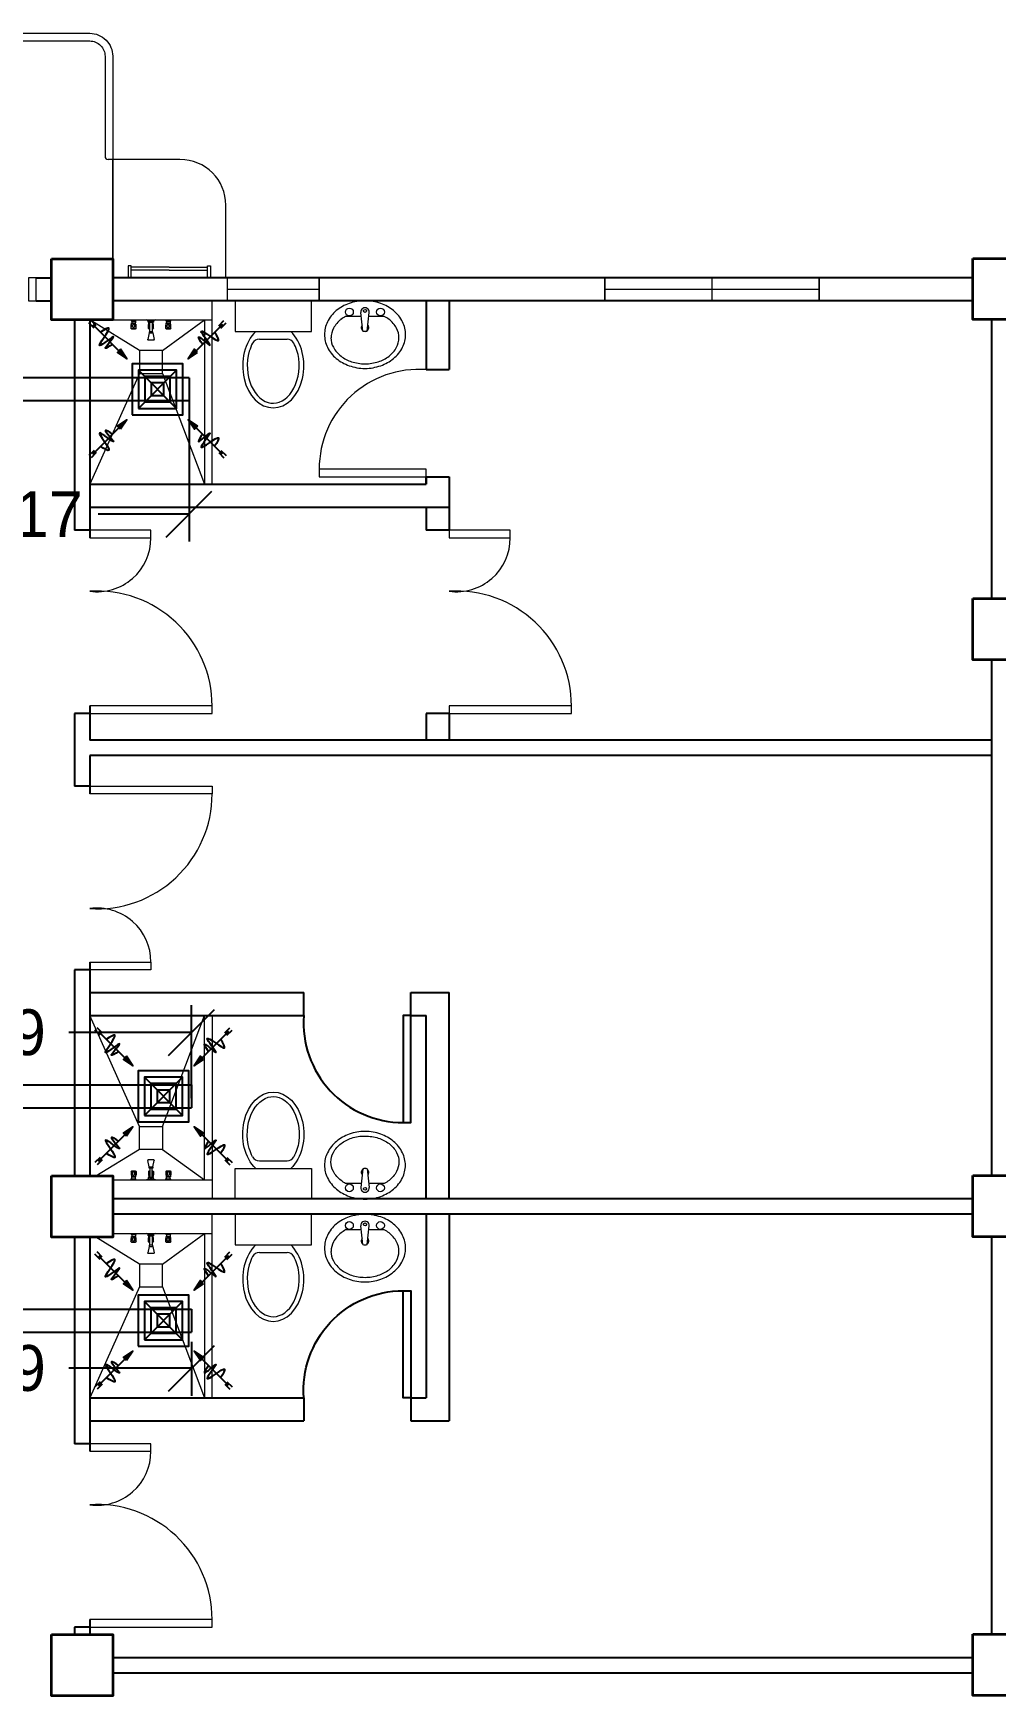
# Model space of a CAD drawing. Header units: inches. Extents: x 57 to 217, y -85 to 29.
# Drawn here: x 178.45 to 184.74, y 12.63 to 23.5 of the extents above; entities that cross this region are included whole.
import ezdxf

# ---------------------------------------------------------------- set-up
doc = ezdxf.new("R2010")
doc.units = ezdxf.units.IN
doc.header["$MEASUREMENT"] = 0
for name, color, linetype in [('AIR', 7, 'Continuous'), ('AIR-00', 8, 'Continuous'), ('AIR-03', 30, 'Continuous'), ('dimen', 7, 'Continuous'), ('exhaust', 7, 'Continuous')]:
    doc.layers.add(name, color=color, linetype=linetype)
doc.dimstyles.new('Copy of dimension', dxfattribs={"dimtxt": 0.3, "dimasz": 0.3, "dimexe": 0.18, "dimexo": 0.0625, "dimgap": 0.09, "dimtad": 0, "dimzin": 0, "dimdsep": 46, "dimtxsty": 'Standard', "dimblk": 'OBLIQUE', "dimcen": 0.09, "dimclrd": 256, "dimclre": 256, "dimclrt": 256, "dimadec": 0, "dimazin": 0, "dimtfac": 1, "dimtofl": 0, "dimtmove": 0, "dimatfit": 3, "dimldrblk": 'OBLIQUE', "dimfxl": 1, "dimtolj": 1, "dimtzin": 0, "dimarcsym": 0})

# ---------------------------------------------------------------- blocks, each defined once
blk = doc.blocks.new('dr 700')
at = {"ltscale": 0.03}
blk.add_lwpolyline([(0, 0), (0.05, 0), (0.05, 0.7), (0, 0.7)], close=True, dxfattribs=at)
blk.add_arc((0.05, 0.048), 0.652, 355.7578, 90, dxfattribs=at)
blk = doc.blocks.new('GRILL-C-IN')
at = {"layer": 'AIR-00', "ltscale": 3}
for p, q in [((-0.601, 0.623), (-0.651, 0.674)), ((0.601, 0.623), (0.651, 0.674)), ((-0.623, 0.601), (-0.674, 0.651)), ((-0.637, 0.637), (-0.3, 0.3)), ((0.637, 0.637), (0.3, 0.3)), ((0.623, 0.601), (0.674, 0.651)), ((-0.637, -0.637), (-0.3, -0.3)), ((0.637, -0.637), (0.3, -0.3)), ((-0.623, -0.601), (-0.674, -0.651)), ((-0.601, -0.623), (-0.651, -0.674)), ((0.601, -0.623), (0.651, -0.674)), ((0.623, -0.601), (0.674, -0.651))]:
    blk.add_line(p, q, dxfattribs=at)
at = {"layer": 'AIR-00', "color": 50}
for p, q in [((-0.188, 0.187), (0.187, -0.188)), ((0.187, 0.187), (-0.188, -0.188))]:
    blk.add_line(p, q, dxfattribs=at)
at = {"layer": 'AIR-00', "ltscale": 3}
for points in [[(-0.362, 0.393), (-0.393, 0.362), (-0.3, 0.3)], [(0.393, 0.362), (0.362, 0.393), (0.3, 0.3)], [(-0.362, -0.393), (-0.393, -0.362), (-0.3, -0.3)], [(0.393, -0.362), (0.362, -0.393), (0.3, -0.3)]]:
    blk.add_lwpolyline(points, close=True, dxfattribs=at)
at = {"layer": 'AIR-00', "color": 50}
for points in [[(-0.188, -0.188), (0.187, -0.188), (0.187, 0.187), (-0.188, 0.187)], [(-0.125, -0.125), (0.125, -0.125), (0.125, 0.125), (-0.125, 0.125)], [(-0.062, -0.062), (0.062, -0.062), (0.062, 0.062), (-0.062, 0.062)]]:
    blk.add_lwpolyline(points, close=True, dxfattribs=at)
at = {"layer": 'AIR-00', "ltscale": 3}
for points in [[(-0.441, 0.441), (-0.512, 0.404), (-0.432, 0.514), (-0.568, 0.43), (-0.477, 0.6), (-0.561, 0.561)], [(0.441, 0.441), (0.404, 0.512), (0.514, 0.432), (0.43, 0.568), (0.6, 0.477), (0.561, 0.561)], [(-0.441, -0.441), (-0.512, -0.404), (-0.432, -0.514), (-0.568, -0.43), (-0.477, -0.6), (-0.561, -0.561)], [(0.441, -0.441), (0.404, -0.512), (0.514, -0.432), (0.43, -0.568), (0.6, -0.477), (0.561, -0.561)]]:
    blk.add_spline(points, degree=3, dxfattribs=at)
for points in [[(-0.3, 0.3), (-0.362, 0.393), (-0.393, 0.362)], [(0.3, 0.3), (0.393, 0.362), (0.362, 0.393)], [(-0.3, -0.3), (-0.362, -0.393), (-0.393, -0.362)], [(0.3, -0.3), (0.393, -0.362), (0.362, -0.393)]]:
    blk.add_solid(points, dxfattribs=at)
at = {"layer": 'AIR-03', "color": 6}
blk.add_lwpolyline([(-0.25, -0.25), (0.25, -0.25), (0.25, 0.25), (-0.25, 0.25)], close=True, dxfattribs=at)
blk = doc.blocks.new('_Oblique')
at = {"color": 0, "linetype": 'ByBlock', "lineweight": -2}
blk.add_line((-0.5, -0.5), (0.5, 0.5), dxfattribs=at)
blk = doc.blocks.new('*D30')
at = {"layer": 'Defpoints', "color": 0, "transparency": 16777216}
for p in [(177.299, 21.175), (179.469, 21.175), (179.469, 20.358)]:
    blk.add_point(p, dxfattribs=at)
at = {"layer": 'dimen', "lineweight": -2, "transparency": 16777216}
for p, q in [((177.299, 21.113), (177.299, 20.178)), ((179.469, 21.113), (179.469, 20.178)), ((177.299, 20.358), (177.894, 20.358)), ((179.469, 20.358), (178.874, 20.358))]:
    blk.add_line(p, q, dxfattribs=at)
at = {"layer": 'dimen', "lineweight": -2, "transparency": 16777216, "xscale": 0.3, "yscale": 0.3, "zscale": 0.3, "rotation": 180}
blk.add_blockref('_Oblique', (177.299, 20.358), dxfattribs=at)
at = {"layer": 'dimen', "lineweight": -2, "transparency": 16777216, "xscale": 0.3, "yscale": 0.3, "zscale": 0.3}
blk.add_blockref('_Oblique', (179.469, 20.358), dxfattribs=at)
at = {"layer": 'dimen', "transparency": 16777216, "insert": (178.384, 20.358), "char_height": 0.3, "attachment_point": 5}
blk.add_mtext('\\A1;2.17', dxfattribs=at)
blk = doc.blocks.new('*D33')
at = {"layer": 'Defpoints', "color": 0, "transparency": 16777216}
for p in [(179.485, 16.967), (176.799, 16.475), (179.485, 16.475)]:
    blk.add_point(p, dxfattribs=at)
at = {"layer": 'dimen', "lineweight": -2, "transparency": 16777216}
for p, q in [((176.799, 16.537), (176.799, 17.147)), ((179.485, 16.537), (179.485, 17.147)), ((176.799, 16.967), (177.602, 16.967)), ((179.485, 16.967), (178.682, 16.967))]:
    blk.add_line(p, q, dxfattribs=at)
at = {"layer": 'dimen', "lineweight": -2, "transparency": 16777216, "xscale": 0.3, "yscale": 0.3, "zscale": 0.3, "rotation": 180}
blk.add_blockref('_Oblique', (176.799, 16.967), dxfattribs=at)
at = {"layer": 'dimen', "lineweight": -2, "transparency": 16777216, "xscale": 0.3, "yscale": 0.3, "zscale": 0.3}
blk.add_blockref('_Oblique', (179.485, 16.967), dxfattribs=at)
at = {"layer": 'dimen', "transparency": 16777216, "insert": (178.142, 16.967), "char_height": 0.3, "attachment_point": 5}
blk.add_mtext('\\A1;2.69', dxfattribs=at)
blk = doc.blocks.new('*D35')
at = {"layer": 'Defpoints', "color": 0, "transparency": 16777216}
for p in [(176.799, 15.008), (179.485, 15.008), (179.485, 14.771)]:
    blk.add_point(p, dxfattribs=at)
at = {"layer": 'dimen', "lineweight": -2, "transparency": 16777216}
for p, q in [((176.799, 14.945), (176.799, 14.591)), ((179.485, 14.945), (179.485, 14.591)), ((176.799, 14.771), (177.602, 14.771)), ((179.485, 14.771), (178.682, 14.771))]:
    blk.add_line(p, q, dxfattribs=at)
at = {"layer": 'dimen', "lineweight": -2, "transparency": 16777216, "xscale": 0.3, "yscale": 0.3, "zscale": 0.3, "rotation": 180}
blk.add_blockref('_Oblique', (176.799, 14.771), dxfattribs=at)
at = {"layer": 'dimen', "lineweight": -2, "transparency": 16777216, "xscale": 0.3, "yscale": 0.3, "zscale": 0.3}
blk.add_blockref('_Oblique', (179.485, 14.771), dxfattribs=at)
at = {"layer": 'dimen', "transparency": 16777216, "insert": (178.142, 14.771), "char_height": 0.3, "attachment_point": 5}
blk.add_mtext('\\A1;2.69', dxfattribs=at)

msp = doc.modelspace()

# ---------------------------------------------------------------- linework, layer by layer
at = {"color": 8, "lineweight": 9}
for p, q in [((179.41, 22.678), (178.94, 22.678)), ((179.71, 21.903), (179.71, 22.378)), ((179.09, 21.983), (179.07, 21.983)), ((179.07, 21.983), (179.07, 21.903)), ((179.09, 21.903), (179.09, 21.983)), ((179.34, 21.973), (179.09, 21.973)), ((179.34, 21.973), (179.59, 21.973)), ((179.59, 21.903), (179.59, 21.983)), ((179.59, 21.983), (179.61, 21.983)), ((179.61, 21.983), (179.61, 21.903)), ((178.97, 21.903), (179.77, 21.903)), ((179.34, 21.953), (179.09, 21.953)), ((179.34, 21.953), (179.59, 21.953)), ((179.72, 21.753), (179.72, 21.903)), ((180.32, 21.903), (179.72, 21.903)), ((180.32, 21.753), (180.32, 21.903)), ((182.189, 21.903), (182.189, 21.753)), ((182.889, 21.903), (182.889, 21.753)), ((183.589, 21.753), (183.589, 21.903)), ((179.064, 21.753), (179.664, 21.753)), ((179.664, 21.753), (180.264, 21.753)), ((180.32, 21.828), (179.72, 21.828)), ((179.77, 21.753), (179.77, 21.553)), ((180.27, 21.753), (179.77, 21.753)), ((180.27, 21.553), (180.27, 21.753)), ((183.589, 21.828), (182.189, 21.828)), ((180.595, 21.651), (180.493, 21.651)), ((180.605, 21.555), (180.592, 21.677)), ((180.634, 21.555), (180.648, 21.677)), ((178.97, 21.628), (179.62, 21.628)), ((179.089, 21.628), (179.123, 21.628)), ((179.089, 21.628), (179.123, 21.628)), ((179.089, 21.628), (179.093, 21.621)), ((179.089, 21.628), (179.089, 21.628)), ((179.09, 21.595), (179.092, 21.599)), ((179.09, 21.573), (179.09, 21.595)), ((179.09, 21.573), (179.123, 21.573)), ((179.093, 21.571), (179.09, 21.573)), ((179.092, 21.607), (179.093, 21.609)), ((179.092, 21.607), (179.12, 21.607)), ((179.092, 21.601), (179.092, 21.607)), ((179.093, 21.621), (179.12, 21.621)), ((179.093, 21.609), (179.119, 21.609)), ((179.093, 21.595), (179.1, 21.595)), ((179.093, 21.582), (179.093, 21.594)), ((179.093, 21.571), (179.119, 21.571)), ((179.093, 21.57), (179.093, 21.571)), ((179.093, 21.57), (179.119, 21.57)), ((179.095, 21.621), (179.095, 21.609)), ((179.1, 21.582), (179.1, 21.594)), ((179.119, 21.595), (179.112, 21.595)), ((179.112, 21.582), (179.112, 21.594)), ((179.118, 21.621), (179.118, 21.609)), ((179.12, 21.607), (179.119, 21.609)), ((179.119, 21.582), (179.119, 21.594)), ((179.119, 21.571), (179.123, 21.573)), ((179.119, 21.57), (179.119, 21.571)), ((179.123, 21.628), (179.12, 21.621)), ((179.12, 21.601), (179.12, 21.607)), ((179.123, 21.595), (179.121, 21.599)), ((179.123, 21.628), (179.123, 21.628)), ((179.123, 21.573), (179.123, 21.595)), ((179.202, 21.623), (179.191, 21.628)), ((179.191, 21.628), (179.249, 21.628)), ((179.208, 21.543), (179.199, 21.501)), ((179.237, 21.623), (179.202, 21.623)), ((179.202, 21.613), (179.202, 21.623)), ((179.202, 21.623), (179.237, 21.623)), ((179.237, 21.613), (179.202, 21.613)), ((179.203, 21.595), (179.205, 21.599)), ((179.203, 21.573), (179.203, 21.595)), ((179.203, 21.573), (179.212, 21.573)), ((179.207, 21.571), (179.203, 21.573)), ((179.206, 21.607), (179.207, 21.609)), ((179.206, 21.607), (179.212, 21.607)), ((179.206, 21.601), (179.206, 21.607)), ((179.207, 21.609), (179.212, 21.609)), ((179.207, 21.595), (179.212, 21.595)), ((179.207, 21.582), (179.207, 21.594)), ((179.207, 21.571), (179.212, 21.571)), ((179.207, 21.57), (179.207, 21.571)), ((179.207, 21.57), (179.212, 21.57)), ((179.208, 21.551), (179.208, 21.543)), ((179.232, 21.551), (179.208, 21.551)), ((179.208, 21.543), (179.232, 21.543)), ((179.208, 21.543), (179.232, 21.543)), ((179.209, 21.613), (179.209, 21.609)), ((179.212, 21.551), (179.212, 21.613)), ((179.212, 21.613), (179.227, 21.613)), ((179.227, 21.613), (179.227, 21.551)), ((179.227, 21.609), (179.233, 21.609)), ((179.227, 21.607), (179.234, 21.607)), ((179.233, 21.595), (179.227, 21.595)), ((179.227, 21.573), (179.237, 21.573)), ((179.227, 21.571), (179.233, 21.571)), ((179.227, 21.57), (179.233, 21.57)), ((179.231, 21.613), (179.231, 21.609)), ((179.232, 21.543), (179.232, 21.551)), ((179.232, 21.543), (179.241, 21.501)), ((179.234, 21.607), (179.233, 21.609)), ((179.233, 21.582), (179.233, 21.594)), ((179.233, 21.571), (179.237, 21.573)), ((179.233, 21.57), (179.233, 21.571)), ((179.234, 21.601), (179.234, 21.607)), ((179.237, 21.595), (179.234, 21.599)), ((179.249, 21.628), (179.237, 21.623)), ((179.237, 21.623), (179.237, 21.613)), ((179.237, 21.573), (179.237, 21.595)), ((179.316, 21.628), (179.316, 21.628)), ((179.316, 21.628), (179.32, 21.621)), ((179.316, 21.628), (179.351, 21.628)), ((179.316, 21.628), (179.351, 21.628)), ((179.317, 21.595), (179.319, 21.599)), ((179.317, 21.573), (179.317, 21.595)), ((179.32, 21.571), (179.317, 21.573)), ((179.317, 21.573), (179.35, 21.573)), ((179.319, 21.607), (179.32, 21.609)), ((179.319, 21.601), (179.319, 21.607)), ((179.319, 21.607), (179.348, 21.607)), ((179.32, 21.621), (179.347, 21.621)), ((179.32, 21.609), (179.347, 21.609)), ((179.32, 21.595), (179.328, 21.595)), ((179.32, 21.582), (179.32, 21.594)), ((179.32, 21.57), (179.32, 21.571)), ((179.32, 21.571), (179.347, 21.571)), ((179.32, 21.57), (179.347, 21.57)), ((179.322, 21.621), (179.322, 21.609)), ((179.327, 21.582), (179.327, 21.594)), ((179.347, 21.595), (179.339, 21.595)), ((179.34, 21.582), (179.34, 21.594)), ((179.345, 21.621), (179.345, 21.609)), ((179.351, 21.628), (179.347, 21.621)), ((179.348, 21.607), (179.347, 21.609)), ((179.347, 21.582), (179.347, 21.594)), ((179.347, 21.571), (179.35, 21.573)), ((179.347, 21.57), (179.347, 21.571)), ((179.348, 21.601), (179.348, 21.607)), ((179.35, 21.595), (179.348, 21.599)), ((179.35, 21.573), (179.35, 21.595)), ((179.351, 21.628), (179.351, 21.628)), ((179.77, 21.553), (180.27, 21.553)), ((179.239, 21.496), (179.2, 21.496)), ((179.929, 21.503), (180.11, 21.503)), ((184.72, 18.879), (184.72, 19.406)), ((179.208, 16.089), (179.199, 16.131)), ((179.239, 16.135), (179.2, 16.135)), ((179.232, 16.089), (179.241, 16.131)), ((179.929, 16.128), (180.11, 16.128)), ((178.97, 16.003), (179.62, 16.003)), ((179.089, 16.004), (179.093, 16.011)), ((179.089, 16.004), (179.123, 16.004)), ((179.089, 16.004), (179.089, 16.003)), ((179.089, 16.003), (179.123, 16.003)), ((179.093, 16.061), (179.09, 16.059)), ((179.09, 16.059), (179.123, 16.059)), ((179.09, 16.059), (179.09, 16.037)), ((179.09, 16.037), (179.092, 16.033)), ((179.092, 16.031), (179.092, 16.025)), ((179.092, 16.025), (179.093, 16.023)), ((179.092, 16.025), (179.12, 16.025)), ((179.093, 16.062), (179.119, 16.062)), ((179.093, 16.062), (179.093, 16.061)), ((179.093, 16.061), (179.119, 16.061)), ((179.093, 16.05), (179.093, 16.038)), ((179.093, 16.037), (179.1, 16.037)), ((179.093, 16.023), (179.119, 16.023)), ((179.093, 16.011), (179.12, 16.011)), ((179.095, 16.011), (179.095, 16.023)), ((179.1, 16.05), (179.1, 16.038)), ((179.112, 16.05), (179.112, 16.038)), ((179.119, 16.037), (179.112, 16.037)), ((179.118, 16.011), (179.118, 16.023)), ((179.119, 16.062), (179.119, 16.061)), ((179.119, 16.061), (179.123, 16.059)), ((179.119, 16.05), (179.119, 16.038)), ((179.12, 16.025), (179.119, 16.023)), ((179.12, 16.031), (179.12, 16.025)), ((179.123, 16.004), (179.12, 16.011)), ((179.123, 16.037), (179.121, 16.033)), ((179.123, 16.059), (179.123, 16.037)), ((179.123, 16.004), (179.123, 16.003)), ((179.202, 16.009), (179.191, 16.003)), ((179.191, 16.003), (179.249, 16.003)), ((179.237, 16.019), (179.202, 16.019)), ((179.202, 16.019), (179.202, 16.009)), ((179.237, 16.009), (179.202, 16.009)), ((179.202, 16.009), (179.237, 16.009)), ((179.207, 16.061), (179.203, 16.059)), ((179.203, 16.059), (179.212, 16.059)), ((179.203, 16.059), (179.203, 16.037)), ((179.203, 16.037), (179.205, 16.033)), ((179.206, 16.031), (179.206, 16.025)), ((179.206, 16.025), (179.212, 16.025)), ((179.206, 16.025), (179.207, 16.023)), ((179.207, 16.062), (179.212, 16.062)), ((179.207, 16.062), (179.207, 16.061)), ((179.207, 16.061), (179.212, 16.061)), ((179.207, 16.05), (179.207, 16.038)), ((179.207, 16.037), (179.212, 16.037)), ((179.207, 16.023), (179.212, 16.023)), ((179.208, 16.081), (179.208, 16.089)), ((179.208, 16.089), (179.232, 16.089)), ((179.208, 16.089), (179.232, 16.089)), ((179.232, 16.081), (179.208, 16.081)), ((179.209, 16.019), (179.209, 16.023)), ((179.212, 16.081), (179.212, 16.019)), ((179.212, 16.019), (179.227, 16.019)), ((179.227, 16.019), (179.227, 16.081)), ((179.227, 16.062), (179.233, 16.062)), ((179.227, 16.061), (179.233, 16.061)), ((179.227, 16.059), (179.237, 16.059)), ((179.233, 16.037), (179.227, 16.037)), ((179.227, 16.025), (179.234, 16.025)), ((179.227, 16.023), (179.233, 16.023)), ((179.231, 16.019), (179.231, 16.023)), ((179.232, 16.089), (179.232, 16.081)), ((179.233, 16.062), (179.233, 16.061)), ((179.233, 16.061), (179.237, 16.059)), ((179.233, 16.05), (179.233, 16.038)), ((179.234, 16.025), (179.233, 16.023)), ((179.237, 16.037), (179.234, 16.033)), ((179.234, 16.031), (179.234, 16.025)), ((179.237, 16.059), (179.237, 16.037)), ((179.237, 16.009), (179.237, 16.019)), ((179.249, 16.003), (179.237, 16.009)), ((179.316, 16.004), (179.32, 16.011)), ((179.316, 16.004), (179.316, 16.003)), ((179.316, 16.004), (179.351, 16.004)), ((179.316, 16.003), (179.351, 16.003)), ((179.32, 16.061), (179.317, 16.059)), ((179.317, 16.059), (179.317, 16.037)), ((179.317, 16.059), (179.35, 16.059)), ((179.317, 16.037), (179.319, 16.033)), ((179.319, 16.031), (179.319, 16.025)), ((179.319, 16.025), (179.348, 16.025)), ((179.319, 16.025), (179.32, 16.023)), ((179.32, 16.062), (179.32, 16.061)), ((179.32, 16.062), (179.347, 16.062)), ((179.32, 16.061), (179.347, 16.061)), ((179.32, 16.05), (179.32, 16.038)), ((179.32, 16.037), (179.328, 16.037)), ((179.32, 16.023), (179.347, 16.023)), ((179.32, 16.011), (179.347, 16.011)), ((179.322, 16.011), (179.322, 16.023)), ((179.327, 16.05), (179.327, 16.038)), ((179.347, 16.037), (179.339, 16.037)), ((179.34, 16.05), (179.34, 16.038)), ((179.345, 16.011), (179.345, 16.023)), ((179.347, 16.062), (179.347, 16.061)), ((179.347, 16.061), (179.35, 16.059)), ((179.347, 16.05), (179.347, 16.038)), ((179.348, 16.025), (179.347, 16.023)), ((179.351, 16.004), (179.347, 16.011)), ((179.35, 16.037), (179.348, 16.033)), ((179.348, 16.031), (179.348, 16.025)), ((179.35, 16.059), (179.35, 16.037)), ((179.351, 16.004), (179.351, 16.003)), ((179.77, 15.878), (179.77, 16.078)), ((179.77, 16.078), (180.27, 16.078)), ((180.27, 16.078), (180.27, 15.878)), ((180.605, 16.076), (180.592, 15.954)), ((180.634, 16.076), (180.648, 15.954)), ((180.27, 15.878), (179.77, 15.878)), ((179.77, 15.778), (179.77, 15.578)), ((180.27, 15.778), (179.77, 15.778)), ((180.27, 15.578), (180.27, 15.778)), ((180.595, 15.676), (180.493, 15.676)), ((180.605, 15.58), (180.592, 15.702)), ((180.634, 15.58), (180.648, 15.702)), ((178.97, 15.653), (179.62, 15.653)), ((179.089, 15.653), (179.123, 15.653)), ((179.089, 15.653), (179.123, 15.653)), ((179.089, 15.653), (179.093, 15.646)), ((179.089, 15.653), (179.089, 15.653)), ((179.09, 15.62), (179.092, 15.624)), ((179.09, 15.598), (179.09, 15.62)), ((179.09, 15.598), (179.123, 15.598)), ((179.093, 15.596), (179.09, 15.598)), ((179.092, 15.632), (179.093, 15.634)), ((179.092, 15.632), (179.12, 15.632)), ((179.092, 15.626), (179.092, 15.632)), ((179.093, 15.646), (179.12, 15.646)), ((179.093, 15.634), (179.119, 15.634)), ((179.093, 15.62), (179.1, 15.62)), ((179.093, 15.607), (179.093, 15.619)), ((179.093, 15.596), (179.119, 15.596)), ((179.093, 15.595), (179.093, 15.596)), ((179.093, 15.595), (179.119, 15.595)), ((179.095, 15.646), (179.095, 15.634)), ((179.1, 15.607), (179.1, 15.619)), ((179.119, 15.62), (179.112, 15.62)), ((179.112, 15.607), (179.112, 15.619)), ((179.118, 15.646), (179.118, 15.634)), ((179.12, 15.632), (179.119, 15.634)), ((179.119, 15.607), (179.119, 15.619)), ((179.119, 15.596), (179.123, 15.598)), ((179.119, 15.595), (179.119, 15.596)), ((179.123, 15.653), (179.12, 15.646)), ((179.12, 15.626), (179.12, 15.632)), ((179.123, 15.62), (179.121, 15.624)), ((179.123, 15.653), (179.123, 15.653)), ((179.123, 15.598), (179.123, 15.62)), ((179.202, 15.648), (179.191, 15.653)), ((179.191, 15.653), (179.249, 15.653)), ((179.208, 15.568), (179.199, 15.526)), ((179.237, 15.648), (179.202, 15.648)), ((179.202, 15.638), (179.202, 15.648)), ((179.202, 15.648), (179.237, 15.648)), ((179.237, 15.638), (179.202, 15.638)), ((179.203, 15.62), (179.205, 15.624)), ((179.203, 15.598), (179.203, 15.62)), ((179.203, 15.598), (179.212, 15.598)), ((179.207, 15.596), (179.203, 15.598)), ((179.206, 15.632), (179.207, 15.634)), ((179.206, 15.632), (179.212, 15.632)), ((179.206, 15.626), (179.206, 15.632)), ((179.207, 15.634), (179.212, 15.634)), ((179.207, 15.62), (179.212, 15.62)), ((179.207, 15.607), (179.207, 15.619)), ((179.207, 15.596), (179.212, 15.596)), ((179.207, 15.595), (179.207, 15.596)), ((179.207, 15.595), (179.212, 15.595)), ((179.208, 15.576), (179.208, 15.568)), ((179.232, 15.576), (179.208, 15.576)), ((179.208, 15.568), (179.232, 15.568)), ((179.208, 15.568), (179.232, 15.568)), ((179.209, 15.638), (179.209, 15.634)), ((179.212, 15.576), (179.212, 15.638)), ((179.212, 15.638), (179.227, 15.638)), ((179.227, 15.638), (179.227, 15.576)), ((179.227, 15.634), (179.233, 15.634)), ((179.227, 15.632), (179.234, 15.632)), ((179.233, 15.62), (179.227, 15.62)), ((179.227, 15.598), (179.237, 15.598)), ((179.227, 15.596), (179.233, 15.596)), ((179.227, 15.595), (179.233, 15.595)), ((179.231, 15.638), (179.231, 15.634)), ((179.232, 15.568), (179.232, 15.576)), ((179.232, 15.568), (179.241, 15.526)), ((179.234, 15.632), (179.233, 15.634)), ((179.233, 15.607), (179.233, 15.619)), ((179.233, 15.596), (179.237, 15.598)), ((179.233, 15.595), (179.233, 15.596)), ((179.234, 15.626), (179.234, 15.632)), ((179.237, 15.62), (179.234, 15.624)), ((179.249, 15.653), (179.237, 15.648)), ((179.237, 15.648), (179.237, 15.638)), ((179.237, 15.598), (179.237, 15.62)), ((179.316, 15.653), (179.316, 15.653)), ((179.316, 15.653), (179.32, 15.646)), ((179.316, 15.653), (179.351, 15.653)), ((179.316, 15.653), (179.351, 15.653)), ((179.317, 15.62), (179.319, 15.624)), ((179.317, 15.598), (179.317, 15.62)), ((179.32, 15.596), (179.317, 15.598)), ((179.317, 15.598), (179.35, 15.598)), ((179.319, 15.632), (179.32, 15.634)), ((179.319, 15.626), (179.319, 15.632)), ((179.319, 15.632), (179.348, 15.632)), ((179.32, 15.646), (179.347, 15.646)), ((179.32, 15.634), (179.347, 15.634)), ((179.32, 15.62), (179.328, 15.62)), ((179.32, 15.607), (179.32, 15.619)), ((179.32, 15.595), (179.32, 15.596)), ((179.32, 15.596), (179.347, 15.596)), ((179.32, 15.595), (179.347, 15.595)), ((179.322, 15.646), (179.322, 15.634)), ((179.327, 15.607), (179.327, 15.619)), ((179.347, 15.62), (179.339, 15.62)), ((179.34, 15.607), (179.34, 15.619)), ((179.345, 15.646), (179.345, 15.634)), ((179.351, 15.653), (179.347, 15.646)), ((179.348, 15.632), (179.347, 15.634)), ((179.347, 15.607), (179.347, 15.619)), ((179.347, 15.596), (179.35, 15.598)), ((179.347, 15.595), (179.347, 15.596)), ((179.348, 15.626), (179.348, 15.632)), ((179.35, 15.62), (179.348, 15.624)), ((179.35, 15.598), (179.35, 15.62)), ((179.351, 15.653), (179.351, 15.653)), ((179.77, 15.578), (180.27, 15.578)), ((179.239, 15.521), (179.2, 15.521)), ((179.929, 15.528), (180.11, 15.528)), ((184.72, 13.179), (184.72, 13.031))]:
    msp.add_line(p, q, dxfattribs=at)
at = {"color": 8, "lineweight": 25}
for p, q in [((178.47, 21.903), (178.57, 21.903)), ((184.595, 21.904), (178.97, 21.903)), ((178.47, 21.753), (178.57, 21.753)), ((184.595, 21.754), (178.97, 21.754)), ((178.72, 21.628), (178.72, 20.254)), ((178.82, 21.628), (178.82, 20.203)), ((184.72, 19.806), (184.72, 21.63)), ((178.82, 20.254), (178.72, 20.254)), ((184.72, 16.031), (184.72, 19.406)), ((178.72, 19.053), (178.72, 18.829)), ((178.82, 19.053), (178.72, 19.053)), ((178.82, 19.103), (178.82, 18.879)), ((178.72, 18.829), (178.72, 18.578)), ((184.72, 18.879), (178.82, 18.879)), ((184.72, 18.779), (178.82, 18.779)), ((178.82, 18.779), (178.82, 18.528)), ((184.72, 16.031), (184.72, 18.779)), ((178.82, 18.578), (178.72, 18.578)), ((178.82, 17.428), (178.82, 16.029)), ((178.72, 17.378), (178.72, 16.029)), ((178.82, 17.378), (178.72, 17.378)), ((184.595, 15.879), (178.97, 15.879)), ((184.595, 15.779), (178.97, 15.779)), ((178.72, 15.629), (178.72, 14.278)), ((178.82, 15.629), (178.82, 14.228)), ((184.72, 13.031), (184.72, 15.631)), ((184.72, 13.179), (184.72, 15.631)), ((178.82, 14.278), (178.72, 14.278)), ((178.72, 13.078), (178.72, 13.029)), ((178.82, 13.078), (178.72, 13.078)), ((178.82, 13.128), (178.82, 13.029)), ((178.97, 12.879), (184.595, 12.879)), ((178.97, 12.779), (184.595, 12.779))]:
    msp.add_line(p, q, dxfattribs=at)
at = {"color": 8, "lineweight": 25, "ltscale": 0.3}
for p, q in [((181.02, 21.753), (181.02, 21.303)), ((181.17, 21.753), (181.17, 21.303)), ((178.82, 20.553), (181.02, 20.553)), ((181.02, 20.603), (181.02, 20.553)), ((181.17, 20.603), (181.17, 20.403)), ((178.82, 20.403), (181.17, 20.403)), ((178.82, 17.228), (180.22, 17.228)), ((180.22, 17.078), (180.22, 17.228)), ((180.92, 17.228), (181.17, 17.228)), ((180.92, 17.078), (180.92, 17.228)), ((181.17, 15.878), (181.17, 17.228)), ((178.82, 17.078), (180.22, 17.078)), ((180.92, 17.078), (181.02, 17.078)), ((181.02, 15.878), (181.02, 17.078)), ((181.02, 15.778), (181.02, 14.578)), ((181.17, 15.778), (181.17, 14.428)), ((178.82, 14.578), (180.22, 14.578)), ((180.22, 14.578), (180.22, 14.428)), ((180.92, 14.578), (181.02, 14.578)), ((180.92, 14.578), (180.92, 14.428)), ((178.82, 14.428), (180.22, 14.428)), ((180.92, 14.428), (181.17, 14.428))]:
    msp.add_line(p, q, dxfattribs=at)
at = {"color": 8, "lineweight": 9, "ltscale": 0.3}
for p, q in [((179.145, 21.428), (178.82, 21.628)), ((179.295, 21.428), (179.57, 21.628)), ((179.145, 21.278), (178.82, 20.553)), ((179.295, 21.278), (179.57, 20.553)), ((179.145, 16.353), (178.82, 17.078)), ((179.295, 16.353), (179.57, 17.078)), ((179.145, 16.203), (178.86, 16.028)), ((179.295, 16.203), (179.57, 16.003)), ((179.145, 15.453), (178.86, 15.628)), ((179.295, 15.453), (179.57, 15.653)), ((179.145, 15.303), (178.82, 14.578)), ((179.295, 15.303), (179.57, 14.578))]:
    msp.add_line(p, q, dxfattribs=at)
at = {"color": 8, "linetype": 'Continuous', "lineweight": 25}
for p, q in [((181.02, 21.303), (181.17, 21.303)), ((181.02, 20.553), (181.02, 20.603)), ((181.02, 20.603), (181.17, 20.603)), ((181.02, 20.403), (181.02, 20.253)), ((181.17, 20.403), (181.17, 20.253)), ((181.17, 20.253), (181.02, 20.253)), ((181.02, 19.053), (181.02, 18.878)), ((181.17, 19.053), (181.02, 19.053)), ((181.17, 19.053), (181.17, 18.878))]:
    msp.add_line(p, q, dxfattribs=at)
at = {"color": 8, "lineweight": 9, "transparency": 33554687}
for points in [[(175.87, 21.903), (175.87, 23.353, -0.414214), (176.02, 23.503), (178.82, 23.503, -0.414214), (178.97, 23.353), (178.97, 22.028), (178.97, 22.678)], [(175.92, 21.903), (175.92, 23.353, -0.414214), (176.02, 23.453), (178.82, 23.453, -0.414214), (178.92, 23.353), (178.92, 22.698)]]:
    msp.add_lwpolyline(points, format="xyb", dxfattribs=at)
at = {"color": 8, "lineweight": 35}
for points in [[(178.57, 22.028), (178.97, 22.028), (178.97, 21.628), (178.57, 21.628)], [(184.595, 22.03), (184.995, 22.03), (184.995, 21.63), (184.595, 21.63)], [(184.595, 19.806), (184.995, 19.806), (184.995, 19.406), (184.595, 19.406)], [(178.57, 16.029), (178.97, 16.029), (178.97, 15.629), (178.57, 15.629)], [(184.595, 16.031), (184.995, 16.031), (184.995, 15.631), (184.595, 15.631)], [(178.57, 13.029), (178.97, 13.029), (178.97, 12.629), (178.57, 12.629)], [(184.595, 13.031), (184.995, 13.031), (184.995, 12.631), (184.595, 12.631)]]:
    msp.add_lwpolyline(points, close=True, dxfattribs=at)
at = {"color": 8, "lineweight": 13}
msp.add_lwpolyline([(178.42, 21.903), (178.42, 21.753), (178.47, 21.753), (178.47, 21.903)], close=True, dxfattribs=at)
at = {"color": 8, "lineweight": 9}
for points in [[(179.72, 21.903), (180.32, 21.903), (180.32, 21.754), (179.72, 21.754)], [(182.189, 21.903), (183.589, 21.903), (183.589, 21.753), (182.189, 21.753)]]:
    msp.add_lwpolyline(points, close=True, dxfattribs=at)
at = {"color": 8, "lineweight": 9, "ltscale": 0.3}
for points in [[(179.57, 21.628), (179.57, 20.553), (179.62, 20.553), (179.62, 21.753), (179.62, 21.753)], [(179.57, 16.003), (179.57, 17.078), (179.62, 17.078), (179.62, 15.878), (179.62, 15.878)], [(179.57, 15.653), (179.57, 14.578), (179.62, 14.578), (179.62, 15.778), (179.62, 15.778)]]:
    msp.add_lwpolyline(points, dxfattribs=at)
at = {"color": 8, "lineweight": 9}
for points in [[(180.355, 21.532, 0.11576), (180.374, 21.45, 0.104047), (180.432, 21.376, 0.090875), (180.516, 21.329, 0.083344), (180.62, 21.311, 0.083344), (180.723, 21.329, 0.090875), (180.807, 21.376, 0.104047), (180.866, 21.45, 0.11576), (180.885, 21.532, 0.11576), (180.866, 21.615, 0.104047), (180.807, 21.689, 0.090875), (180.723, 21.736, 0.083344), (180.62, 21.753, 0.083344), (180.516, 21.736, 0.090875), (180.432, 21.689, 0.104047), (180.374, 21.615, 0.11576)], [(180.355, 15.557, 0.11576), (180.374, 15.475, 0.104047), (180.432, 15.401, 0.090875), (180.516, 15.354, 0.083344), (180.62, 15.336, 0.083344), (180.723, 15.354, 0.090875), (180.807, 15.401, 0.104047), (180.866, 15.475, 0.11576), (180.885, 15.557, 0.11576), (180.866, 15.64, 0.104047), (180.807, 15.714, 0.090875), (180.723, 15.761, 0.083344), (180.62, 15.778, 0.083344), (180.516, 15.761, 0.090875), (180.432, 15.714, 0.104047), (180.374, 15.64, 0.11576)]]:
    msp.add_lwpolyline(points, format="xyb", close=True, dxfattribs=at)
for points in [[(180.397, 21.511, 0.124838), (180.413, 21.449, 0.105788), (180.463, 21.391, 0.086697), (180.532, 21.355, 0.076776), (180.62, 21.341, 0.076776), (180.707, 21.355, 0.086697), (180.777, 21.391, 0.105788), (180.826, 21.449, 0.124838), (180.842, 21.511, 0.124838), (180.826, 21.574, 0.105788), (180.777, 21.632, 0.040067), (180.746, 21.651), (180.644, 21.651, 0.040067)], [(180.397, 16.12, -0.124838), (180.413, 16.183, -0.105788), (180.463, 16.241, -0.086697), (180.532, 16.277, -0.076776), (180.62, 16.29, -0.076776), (180.707, 16.277, -0.086697), (180.777, 16.241, -0.105788), (180.826, 16.183, -0.124838), (180.842, 16.12, -0.124838), (180.826, 16.058, -0.105788), (180.777, 16, -0.040067), (180.746, 15.98), (180.644, 15.98, -0.040067)], [(180.595, 15.98), (180.493, 15.98, -0.040067), (180.463, 16, -0.105788), (180.413, 16.058, -0.124838), (180.397, 16.12, -0.124838)], [(180.397, 15.536, 0.124838), (180.413, 15.474, 0.105788), (180.463, 15.416, 0.086697), (180.532, 15.38, 0.076776), (180.62, 15.366, 0.076776), (180.707, 15.38, 0.086697), (180.777, 15.416, 0.105788), (180.826, 15.474, 0.124838), (180.842, 15.536, 0.124838), (180.826, 15.599, 0.105788), (180.777, 15.657, 0.040067), (180.746, 15.676), (180.644, 15.676, 0.040067)]]:
    msp.add_lwpolyline(points, format="xyb", dxfattribs=at)
at = {"color": 8, "lineweight": 9, "ltscale": 0.03}
for points in [[(179.295, 21.428), (179.145, 21.428), (179.145, 21.278), (179.295, 21.278)], [(179.295, 16.203), (179.145, 16.203), (179.145, 16.353), (179.295, 16.353)], [(179.295, 15.453), (179.145, 15.453), (179.145, 15.303), (179.295, 15.303)]]:
    msp.add_lwpolyline(points, close=True, dxfattribs=at)
at = {"color": 8, "lineweight": 13, "ltscale": 0.03}
for points in [[(181.02, 20.603), (181.02, 20.653), (180.32, 20.653), (180.32, 20.603)], [(178.82, 20.253), (178.82, 20.203), (179.22, 20.203), (179.22, 20.253)], [(181.17, 20.253), (181.17, 20.203), (181.57, 20.203), (181.57, 20.253)], [(178.82, 19.103), (178.82, 19.053), (179.62, 19.053), (179.62, 19.103)], [(181.17, 19.103), (181.17, 19.053), (181.97, 19.053), (181.97, 19.103)], [(178.82, 18.528), (178.82, 18.578), (179.62, 18.578), (179.62, 18.528)], [(178.82, 17.378), (178.82, 17.428), (179.22, 17.428), (179.22, 17.378)], [(178.82, 14.278), (178.82, 14.228), (179.22, 14.228), (179.22, 14.278)], [(178.82, 13.128), (178.82, 13.078), (179.62, 13.078), (179.62, 13.128)]]:
    msp.add_lwpolyline(points, close=True, dxfattribs=at)
at = {"color": 8, "lineweight": 9}
for centre, radius in [((180.518, 21.68), 0.0255), ((180.62, 21.687), 0.0095), ((180.721, 21.68), 0.0255), ((180.518, 15.951), 0.0255), ((180.62, 15.945), 0.0095), ((180.721, 15.951), 0.0255), ((180.518, 15.705), 0.0255), ((180.62, 15.712), 0.0095), ((180.721, 15.705), 0.0255)]:
    msp.add_circle(centre, radius, dxfattribs=at)
for centre, radius, start, end in [((178.94, 22.698), 0.02, 180, 270), ((179.41, 22.378), 0.3, 0, 90), ((180.601, 21.45), 0.228, 118.2037, 127.3815), ((180.62, 21.68), 0.028, 353.7545, 186.2455), ((180.529, 21.511), 0.131, 151.5364, 180), ((180.573, 21.488), 0.181, 127.3815, 151.5364), ((180.62, 21.578), 0.025, 138.7978, 233.6932), ((180.62, 21.649), 0.0948, 261.2026, 278.7974), ((180.62, 21.578), 0.025, 251.3793, 288.6207), ((180.62, 21.578), 0.025, 306.3068, 41.2022), ((179.929, 21.453), 0.05, 90, 151.8499), ((180.11, 21.453), 0.05, 28.0084, 90), ((180.62, 16.003), 0.317, 90, 109.0569), ((180.62, 16.003), 0.317, 70.9431, 90), ((180.579, 16.08), 0.228, 129.8268, 153.5873), ((180.604, 16.05), 0.267, 109.0569, 129.8268), ((180.636, 16.05), 0.267, 50.1732, 70.9431), ((180.661, 16.08), 0.228, 26.4127, 50.1732), ((179.929, 16.178), 0.05, 208.1501, 270), ((180.11, 16.178), 0.05, 270, 331.9916), ((180.54, 16.099), 0.185, 153.5873, 180), ((180.54, 16.099), 0.185, 180, 206.4127), ((180.699, 16.099), 0.185, 0, 26.4127), ((180.699, 16.099), 0.185, 333.5873, 0), ((180.579, 16.118), 0.228, 206.4127, 230.1732), ((180.62, 16.053), 0.025, 126.3068, 221.2022), ((180.62, 15.983), 0.0948, 81.2026, 98.7974), ((180.62, 16.053), 0.025, 71.3793, 108.6207), ((180.62, 16.053), 0.025, 318.7978, 53.6932), ((180.661, 16.118), 0.228, 309.8268, 333.5873), ((180.604, 16.148), 0.267, 230.1732, 250.9431), ((180.62, 16.195), 0.317, 250.9431, 270), ((180.62, 15.951), 0.028, 173.7545, 6.2455), ((180.62, 16.195), 0.317, 270, 289.0569), ((180.636, 16.148), 0.267, 289.0569, 309.8268), ((180.601, 15.475), 0.228, 118.2037, 127.3815), ((180.62, 15.705), 0.028, 353.7545, 186.2455), ((180.529, 15.536), 0.131, 151.5364, 180), ((180.573, 15.513), 0.181, 127.3815, 151.5364), ((180.62, 15.603), 0.025, 138.7978, 233.6932), ((180.62, 15.674), 0.0948, 261.2026, 278.7974), ((180.62, 15.603), 0.025, 251.3793, 288.6207), ((180.62, 15.603), 0.025, 306.3068, 41.2022), ((179.929, 15.478), 0.05, 90, 151.8499), ((180.11, 15.478), 0.05, 28.0084, 90)]:
    msp.add_arc(centre, radius, start, end, dxfattribs=at)
at = {"color": 8, "lineweight": 13, "ltscale": 0.03}
for centre, radius, start, end in [((180.972, 20.653), 0.652, 85.7578, 180), ((178.867, 20.203), 0.353, 262.3719, 0), ((181.217, 20.203), 0.353, 262.3719, 0), ((178.868, 19.103), 0.752, 0, 93.6952), ((181.218, 19.103), 0.752, 0, 93.6952), ((178.868, 18.528), 0.752, 266.3048, 0), ((178.867, 17.428), 0.353, 0, 97.6281), ((178.867, 14.228), 0.353, 262.3719, 0), ((178.868, 13.128), 0.752, 0, 93.6952)]:
    msp.add_arc(centre, radius, start, end, dxfattribs=at)
at = {"color": 8, "lineweight": 9}
for centre, major_axis, ratio, start_param, end_param in [((179.08, 21.583), (-0.00896, 0.00896), 1, 3.15309, 3.864175), ((179.078, 21.588), (0.0118, 0.0118), 1, 6.018417, 6.150642), ((179.088, 21.601), (0.00268, 0.00268), 1, 5.003733, 5.497675), ((179.089, 21.594), (0.00268, 0.00268), 1, 5.497675, 6.125314), ((179.104, 21.594), (-0.00268, 0.00268), 1, 0.157647, 0.785286), ((179.111, 21.583), (-0.00738, 0.00738), 1, 0.858879, 1.643677), ((179.111, 21.589), (0.00887, 0.00887), 1, 1.36743, 1.728443), ((179.106, 21.596), (-0.00268, 0.00268), 1, -1.367654, -0.203367), ((179.106, 21.577), (-0.00268, 0.00268), 1, 1.643677, 3.068487), ((179.101, 21.589), (0.00887, 0.00887), 1, 6.125314, 6.486327), ((179.102, 21.583), (0.00738, 0.00738), 1, 4.639283, 5.424081), ((179.108, 21.594), (-0.00268, 0.00268), 1, 3.926878, 4.554518), ((179.123, 21.594), (0.00268, 0.00268), 1, 1.728443, 2.356082), ((179.132, 21.583), (0.00896, 0.00896), 1, 2.418785, 3.129871), ((179.124, 21.601), (0.00268, 0.00268), 1, 2.356082, 2.850023), ((179.134, 21.588), (-0.0118, 0.0118), 1, 0.132318, 0.264544), ((179.194, 21.583), (-0.00896, 0.00896), 1, 3.15309, 3.864175), ((179.202, 21.601), (-0.00268, 0.00268), 1, 3.432937, 3.926878), ((179.192, 21.588), (0.0118, 0.0118), 1, 6.018417, 6.150642), ((179.203, 21.594), (-0.00268, 0.00268), 1, 3.926878, 4.554518), ((179.237, 21.594), (-0.00268, 0.00268), 1, 0.157647, 0.785286), ((179.246, 21.583), (-0.00896, 0.00896), 1, 0.847989, 1.559075), ((179.238, 21.601), (-0.00268, 0.00268), 1, 0.785286, 1.279227), ((179.248, 21.588), (0.0118, 0.0118), 1, 1.703115, 1.83534), ((179.308, 21.583), (-0.00896, 0.00896), 1, 3.15309, 3.864175), ((179.305, 21.588), (-0.0118, 0.0118), 1, 4.44762, 4.579846), ((179.316, 21.601), (0.00268, 0.00268), 1, 5.003733, 5.497675), ((179.317, 21.594), (0.00268, 0.00268), 1, 5.497675, 6.125314), ((179.331, 21.594), (-0.00268, 0.00268), 1, 0.157647, 0.785286), ((179.338, 21.582), (-0.00738, 0.00738), 1, 0.858879, 1.643677), ((179.338, 21.589), (0.00887, 0.00887), 1, 1.36743, 1.728443), ((179.333, 21.596), (-0.00268, 0.00268), 1, -1.367654, -0.203367), ((179.333, 21.577), (-0.00268, 0.00268), 1, 1.643677, 3.068487), ((179.329, 21.589), (0.00887, 0.00887), 1, 6.125314, 6.486327), ((179.329, 21.582), (0.00738, 0.00738), 1, 4.639283, 5.424081), ((179.336, 21.594), (-0.00268, 0.00268), 1, 3.926878, 4.554518), ((179.362, 21.588), (-0.0118, 0.0118), 1, 0.132318, 0.264544), ((179.35, 21.594), (0.00268, 0.00268), 1, 1.728443, 2.356082), ((179.359, 21.583), (0.00896, 0.00896), 1, 2.418785, 3.129871), ((179.351, 21.601), (0.00268, 0.00268), 1, 2.356082, 2.850023), ((180.02, 21.328), (0, 0.275), 0.727273, 0.612555, 5.670631), ((179.237, 21.5), (0.00268, 0.00268), 1, 4.495711, 5.865773), ((179.203, 16.132), (0.00268, -0.00268), 1, 2.92514, 4.295202), ((179.08, 15.608), (-0.00896, 0.00896), 1, 3.15309, 3.864175), ((179.078, 15.613), (0.0118, 0.0118), 1, 6.018417, 6.150642), ((179.088, 15.626), (0.00268, 0.00268), 1, 5.003733, 5.497675), ((179.089, 15.619), (0.00268, 0.00268), 1, 5.497675, 6.125314), ((179.104, 15.619), (-0.00268, 0.00268), 1, 0.157647, 0.785286), ((179.111, 15.608), (-0.00738, 0.00738), 1, 0.858879, 1.643677), ((179.111, 15.614), (0.00887, 0.00887), 1, 1.36743, 1.728443), ((179.106, 15.621), (-0.00268, 0.00268), 1, -1.367654, -0.203367), ((179.106, 15.602), (-0.00268, 0.00268), 1, 1.643677, 3.068487), ((179.101, 15.614), (0.00887, 0.00887), 1, 6.125314, 6.486327), ((179.102, 15.608), (0.00738, 0.00738), 1, 4.639283, 5.424081), ((179.108, 15.619), (-0.00268, 0.00268), 1, 3.926878, 4.554518), ((179.123, 15.619), (0.00268, 0.00268), 1, 1.728443, 2.356082), ((179.132, 15.608), (0.00896, 0.00896), 1, 2.418785, 3.129871), ((179.124, 15.626), (0.00268, 0.00268), 1, 2.356082, 2.850023), ((179.134, 15.613), (-0.0118, 0.0118), 1, 0.132318, 0.264544), ((179.194, 15.608), (-0.00896, 0.00896), 1, 3.15309, 3.864175), ((179.202, 15.626), (-0.00268, 0.00268), 1, 3.432937, 3.926878), ((179.192, 15.613), (0.0118, 0.0118), 1, 6.018417, 6.150642), ((179.203, 15.619), (-0.00268, 0.00268), 1, 3.926878, 4.554518), ((179.237, 15.619), (-0.00268, 0.00268), 1, 0.157647, 0.785286), ((179.246, 15.608), (-0.00896, 0.00896), 1, 0.847989, 1.559075), ((179.238, 15.626), (-0.00268, 0.00268), 1, 0.785286, 1.279227), ((179.248, 15.613), (0.0118, 0.0118), 1, 1.703115, 1.83534), ((179.308, 15.608), (-0.00896, 0.00896), 1, 3.15309, 3.864175), ((179.305, 15.613), (-0.0118, 0.0118), 1, 4.44762, 4.579846), ((179.316, 15.626), (0.00268, 0.00268), 1, 5.003733, 5.497675), ((179.317, 15.619), (0.00268, 0.00268), 1, 5.497675, 6.125314), ((179.331, 15.619), (-0.00268, 0.00268), 1, 0.157647, 0.785286), ((179.338, 15.607), (-0.00738, 0.00738), 1, 0.858879, 1.643677), ((179.338, 15.614), (0.00887, 0.00887), 1, 1.36743, 1.728443), ((179.333, 15.621), (-0.00268, 0.00268), 1, -1.367654, -0.203367), ((179.333, 15.602), (-0.00268, 0.00268), 1, 1.643677, 3.068487), ((179.329, 15.614), (0.00887, 0.00887), 1, 6.125314, 6.486327), ((179.329, 15.607), (0.00738, 0.00738), 1, 4.639283, 5.424081), ((179.336, 15.619), (-0.00268, 0.00268), 1, 3.926878, 4.554518), ((179.362, 15.613), (-0.0118, 0.0118), 1, 0.132318, 0.264544), ((179.35, 15.619), (0.00268, 0.00268), 1, 1.728443, 2.356082), ((179.359, 15.608), (0.00896, 0.00896), 1, 2.418785, 3.129871), ((179.351, 15.626), (0.00268, 0.00268), 1, 2.356082, 2.850023), ((180.02, 15.353), (0, 0.275), 0.727273, 0.612555, 5.670631), ((179.237, 15.525), (0.00268, 0.00268), 1, 4.495711, 5.865773)]:
    msp.add_ellipse(centre, major_axis=major_axis, ratio=ratio, start_param=start_param, end_param=end_param, dxfattribs=at)
at = {"color": 8, "lineweight": 9, "extrusion": (4.99074e-41, -2.88216e-41, -1)}
for centre in [(179.203, 21.5), (179.203, 15.525)]:
    msp.add_ellipse(centre, major_axis=(0.00268, 0.00268), ratio=1, start_param=2.92514, end_param=4.295202, dxfattribs=at)
at = {"color": 8, "lineweight": 9, "extrusion": (0, 0, -1)}
msp.add_ellipse((180.02, 16.303), major_axis=(0, -0.275), ratio=0.727273, start_param=0.612555, end_param=5.670631, dxfattribs=at)
at = {"color": 8, "lineweight": 9, "extrusion": (4.99074e-41, 2.88216e-41, -1)}
for centre, major_axis, start_param, end_param in [((179.237, 16.132), (0.00268, 0.00268), 6.066508, 7.43657), ((179.08, 16.049), (0.00896, -0.00896), -1.559299, -0.848214), ((179.078, 16.044), (0.0118, -0.0118), -0.264769, -0.132543), ((179.089, 16.038), (0.00268, -0.00268), -0.785511, -0.157871), ((179.088, 16.031), (0.00268, 0.00268), 0.291344, 0.785286), ((179.111, 16.049), (0.00738, 0.00738), 4.000472, 4.78527), ((179.104, 16.038), (0.00268, 0.00268), 3.299239, 3.926878), ((179.111, 16.043), (0.00887, -0.00887), 1.36743, 1.728443), ((179.106, 16.054), (0.00268, 0.00268), 4.78527, 6.21008), ((179.106, 16.036), (0.00268, -0.00268), 0.203142, 1.36743), ((179.101, 16.043), (0.00887, 0.00887), 1.412925, 1.773938), ((179.102, 16.049), (0.00738, -0.00738), 4.639283, 5.424081), ((179.108, 16.038), (0.00268, 0.00268), 0.785286, 1.412925), ((179.132, 16.049), (0.00896, 0.00896), 3.989582, 4.700667), ((179.123, 16.038), (0.00268, 0.00268), 3.299239, 3.926878), ((179.134, 16.044), (0.0118, -0.0118), 1.703115, 1.83534), ((179.124, 16.031), (0.00268, 0.00268), 3.926878, 4.42082), ((179.194, 16.049), (0.00896, 0.00896), 0.011497, 0.722582), ((179.192, 16.044), (0.0118, 0.0118), 1.306028, 1.438253), ((179.202, 16.031), (0.00268, -0.00268), -1.279452, -0.785511), ((179.203, 16.038), (0.00268, -0.00268), -0.785511, -0.157871), ((179.246, 16.049), (0.00896, -0.00896), 2.418785, 3.129871), ((179.237, 16.038), (0.00268, 0.00268), 3.299239, 3.926878), ((179.248, 16.044), (0.0118, 0.0118), 3.273911, 3.406137), ((179.238, 16.031), (0.00268, 0.00268), 3.926878, 4.42082), ((179.308, 16.049), (0.00896, -0.00896), -1.559299, -0.848214), ((179.305, 16.044), (0.0118, -0.0118), -0.264769, -0.132543), ((179.316, 16.031), (0.00268, -0.00268), -1.279452, -0.785511), ((179.317, 16.038), (0.00268, 0.00268), 0.785286, 1.412925), ((179.338, 16.049), (0.00738, 0.00738), 4.000472, 4.78527), ((179.331, 16.038), (0.00268, 0.00268), 3.299239, 3.926878), ((179.338, 16.043), (0.00887, 0.00887), 2.938226, 3.299239), ((179.333, 16.054), (0.00268, -0.00268), 3.214474, 4.639283), ((179.333, 16.036), (0.00268, -0.00268), 0.203142, 1.36743), ((179.329, 16.049), (0.00738, 0.00738), 6.21008, 6.994878), ((179.329, 16.043), (0.00887, -0.00887), -0.157871, 0.203142), ((179.336, 16.038), (0.00268, 0.00268), 0.785286, 1.412925), ((179.359, 16.049), (0.00896, -0.00896), 2.418785, 3.129871), ((179.35, 16.038), (0.00268, -0.00268), 1.728443, 2.356082), ((179.362, 16.044), (0.0118, -0.0118), 1.703115, 1.83534), ((179.351, 16.031), (0.00268, -0.00268), 2.356082, 2.850023)]:
    msp.add_ellipse(centre, major_axis=major_axis, ratio=1, start_param=start_param, end_param=end_param, dxfattribs=at)
at = {"color": 8, "lineweight": 9}
for points in [[(179.885, 21.477), (179.876, 21.461), (179.869, 21.442), (179.842, 21.351), (179.847, 21.264), (179.905, 21.132), (179.955, 21.091), (180.053, 21.078), (180.105, 21.104), (180.179, 21.215), (180.197, 21.299), (180.182, 21.412), (180.17, 21.447), (180.154, 21.477)], [(179.885, 16.155), (179.876, 16.171), (179.869, 16.189), (179.842, 16.28), (179.847, 16.368), (179.905, 16.499), (179.955, 16.541), (180.053, 16.554), (180.105, 16.528), (180.179, 16.417), (180.197, 16.333), (180.182, 16.219), (180.17, 16.184), (180.154, 16.155)], [(179.885, 15.502), (179.876, 15.486), (179.869, 15.467), (179.842, 15.376), (179.847, 15.289), (179.905, 15.157), (179.955, 15.116), (180.053, 15.103), (180.105, 15.129), (180.179, 15.24), (180.197, 15.324), (180.182, 15.437), (180.17, 15.472), (180.154, 15.502)]]:
    msp.add_open_spline(points, degree=3, knots=[0.937253, 0.937253, 0.937253, 0.937253, 1.185372, 1.185372, 2.113864, 2.113864, 3.042356, 3.042356, 3.970847, 3.970847, 4.899339, 4.899339, 5.346062, 5.346062, 5.346062, 5.346062], dxfattribs=at)
at = {"layer": 'exhaust'}
for p, q in [((179.469, 21.25), (177.299, 21.25)), ((179.469, 21.25), (179.469, 21.1)), ((179.469, 21.1), (177.299, 21.1)), ((176.899, 16.625), (179.485, 16.625)), ((179.485, 16.625), (179.485, 16.475)), ((176.799, 16.475), (179.485, 16.475)), ((176.899, 15.158), (179.485, 15.158)), ((179.485, 15.158), (179.485, 15.008)), ((176.799, 15.008), (179.485, 15.008))]:
    msp.add_line(p, q, dxfattribs=at)

# ---------------------------------------------------------------- block references
at = {"color": 8, "lineweight": 13, "ltscale": 0.3, "rotation": 180}
msp.add_blockref('dr 700', (180.92, 17.078), dxfattribs=at)
at = {"color": 8, "lineweight": 9, "ltscale": 0.3, "xscale": -1}
msp.add_blockref('dr 700', (180.92, 14.578), dxfattribs=at)
at = {"layer": 'AIR', "xscale": 0.6658363358532475, "yscale": 0.6658363358532475, "zscale": 0.6658363358532475}
for p in [(179.263, 21.175), (179.302, 16.55), (179.302, 15.083)]:
    msp.add_blockref('GRILL-C-IN', p, dxfattribs=at)

# ---------------------------------------------------------------- dimensions: what is measured, and where the dimension line sits
at = {"layer": 'dimen'}
for base, p1, p2, picture, middle in [((179.469, 20.358), (177.299, 21.175), (179.469, 21.175), '*D30', (178.384, 20.358)), ((179.485, 16.967), (176.799, 16.475), (179.485, 16.475), '*D33', (178.142, 16.967)), ((179.485, 14.771), (176.799, 15.008), (179.485, 15.008), '*D35', (178.142, 14.771))]:
    dim = msp.add_linear_dim(base=base, p1=p1, p2=p2, dimstyle='Copy of dimension', dxfattribs=at)
    dim.commit()
    dim.dimension.update_dxf_attribs({"geometry": picture, "text_midpoint": middle})

doc.saveas('drawing.dxf')
